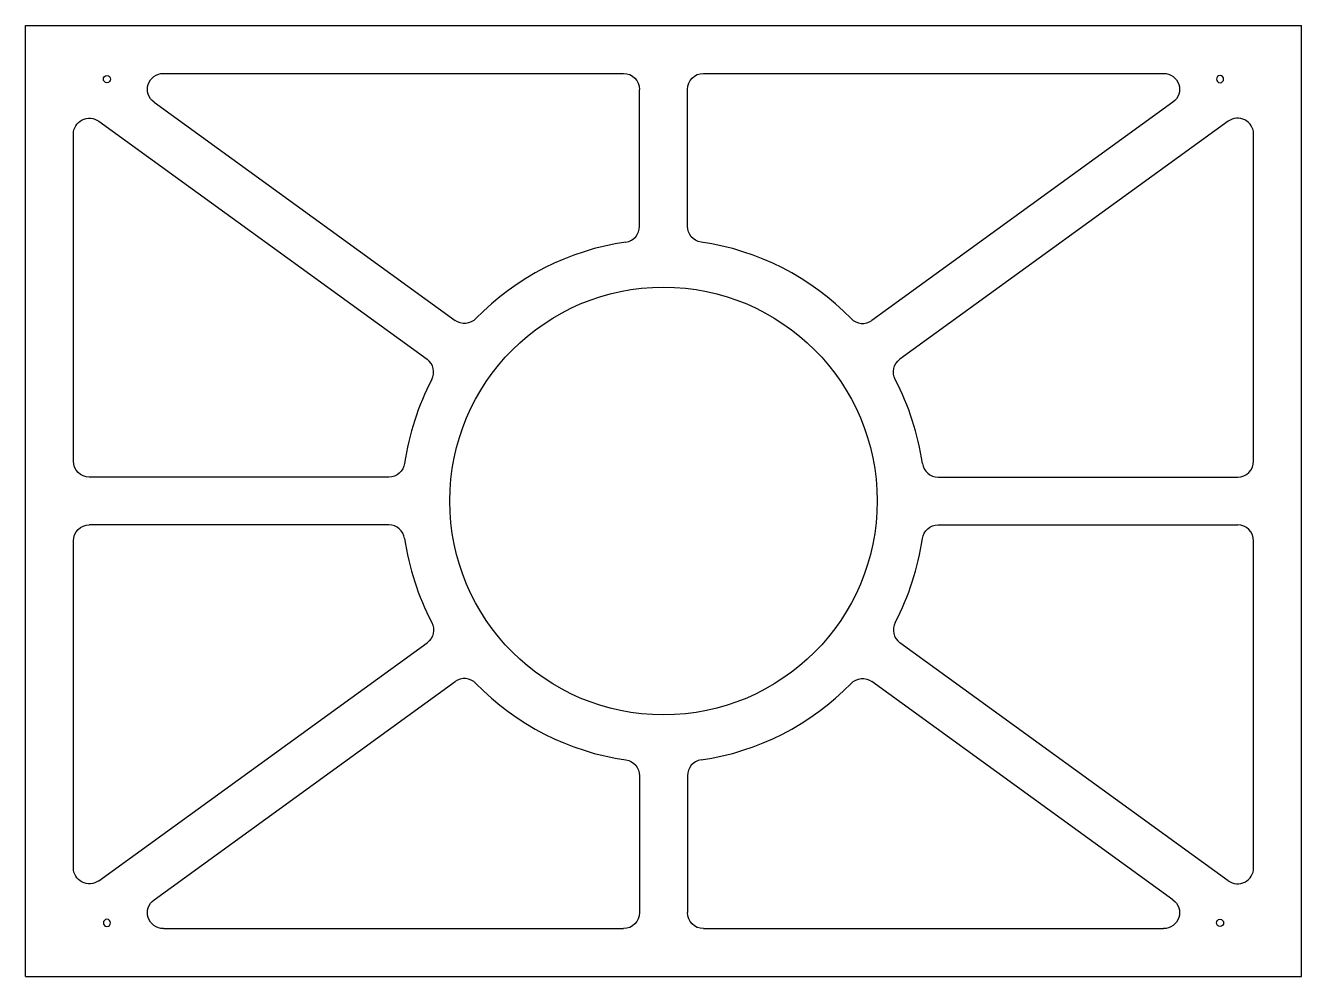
# Model space of a CAD drawing. Extents: x -77 to 83, y -60 to 59.
import ezdxf

# ---------------------------------------------------------------- set-up
doc = ezdxf.new("R2010")
doc.units = 0
doc.layers.get('0').update_dxf_attribs({"linetype": 'CONTINUOUS'})

msp = doc.modelspace()

# ---------------------------------------------------------------- linework, layer by layer
at = {"color": 3, "linetype": 'CONTINUOUS'}
for p, q in [((-76.510345, 58.753899), (83.489655, 58.753899)), ((-76.510345, -60.446101), (-76.510345, 58.753899)), ((83.489655, -60.446101), (83.489655, 58.753899)), ((-59.225583, 52.753899), (-1.510345, 52.753899)), ((8.489655, 52.753899), (66.204894, 52.753899)), ((0.489655, 33.59283), (0.489655, 50.753899)), ((6.489655, 33.59283), (6.489655, 50.753899)), ((-60.398801, 49.134158), (-22.64159, 21.785691)), ((67.378111, 49.134158), (29.6209, 21.785691)), ((-67.337127, 46.751164), (-26.161243, 16.926469)), ((74.316438, 46.751164), (33.140553, 16.926469)), ((-70.510345, 4.153899), (-70.510345, 45.131423)), ((77.489655, 4.153899), (77.489655, 45.131423)), ((-30.949276, 2.153899), (-68.510345, 2.153899)), ((37.928587, 2.153899), (75.489655, 2.153899)), ((-30.949276, -3.846101), (-68.510345, -3.846101)), ((37.928587, -3.846101), (75.489655, -3.846101)), ((-70.510345, -46.823625), (-70.510345, -5.846101)), ((77.489655, -46.823625), (77.489655, -5.846101)), ((-67.337127, -48.443366), (-26.161243, -18.618671)), ((74.316438, -48.443366), (33.140553, -18.618671)), ((-60.398801, -50.82636), (-22.64159, -23.477894)), ((67.378111, -50.82636), (29.6209, -23.477894)), ((0.489655, -35.285033), (0.489655, -52.446101)), ((6.489655, -35.285033), (6.489655, -52.446101)), ((-59.225583, -54.446101), (-1.510345, -54.446101)), ((8.489655, -54.446101), (66.204894, -54.446101)), ((-76.510345, -60.446101), (83.489655, -60.446101))]:
    msp.add_line(p, q, dxfattribs=at)
for centre, radius in [((-66.298562, 52.040219), 0.45), ((3.489655, -0.846101), 26.8), ((73.277873, -53.732422), 0.45)]:
    msp.add_circle(centre, radius, dxfattribs=at)
at = {"color": 3, "linetype": 'CONTINUOUS', "extrusion": (0, 0, -1)}
for centre in [(-73.277873, 52.040219), (66.298562, -53.732422)]:
    msp.add_circle(centre, 0.45, dxfattribs=at)
for centre, start, end in [((59.225583, 50.753899), 305.916728, 90), ((1.510345, 50.753899), 90, 180), ((-8.489655, 50.753899), 360, 90), ((-66.204894, 50.753899), 90, 234.083272), ((68.510345, 45.131423), 0, 125.916728), ((-8.489655, 33.59283), 278.260742, 0), ((21.468372, 23.405432), 224.17747, 305.916728), ((-34.313771, 15.306728), 332.344014, 54.083272), ((68.510345, 4.153899), 270, 0), ((30.949276, 4.153899), 188.260742, 270), ((68.510345, -5.846101), 0, 90), ((-37.928587, -5.846101), 8.260742, 90), ((27.33446, -16.998931), 152.344014, 234.083272), ((-28.447682, -25.097635), 44.17747, 125.916728), ((1.510345, -35.285033), 98.260742, 180), ((68.510345, -46.823625), 234.083272, 0), ((59.225583, -52.446101), 270, 54.083272), ((-66.204894, -52.446101), 125.916728, 270), ((1.510345, -52.446101), 180, 270), ((-8.489655, -52.446101), 270, 0)]:
    msp.add_arc(centre, 2, start, end, dxfattribs=at)
at = {"color": 3, "linetype": 'CONTINUOUS'}
for centre, radius, start, end in [((75.489655, 45.131423), 2, 0, 125.916728), ((-1.510345, 33.59283), 2, 278.260742, 0), ((3.489655, -0.846101), 32.8, 98.260742, 135.82253), ((3.489655, -0.846101), 32.8, 44.17747, 81.739258), ((28.447682, 23.405432), 2, 224.17747, 305.916728), ((-27.33446, 15.306728), 2, 332.344014, 54.083272), ((3.489655, -0.846101), 32.8, 152.344014, 171.739258), ((3.489655, -0.846101), 32.8, 8.260742, 27.655986), ((37.928587, 4.153899), 2, 188.260742, 270), ((75.489655, 4.153899), 2, 270, 0), ((-30.949276, -5.846101), 2, 8.260742, 90), ((75.489655, -5.846101), 2, 0, 90), ((3.489655, -0.846101), 32.8, 188.260742, 207.655986), ((3.489655, -0.846101), 32.8, 332.344014, 351.739258), ((34.313771, -16.998931), 2, 152.344014, 234.083272), ((-21.468372, -25.097635), 2, 44.17747, 125.916728), ((3.489655, -0.846101), 32.8, 224.17747, 261.739258), ((3.489655, -0.846101), 32.8, 278.260742, 315.82253), ((8.489655, -35.285033), 2, 98.260742, 180), ((75.489655, -46.823625), 2, 234.083272, 360)]:
    msp.add_arc(centre, radius, start, end, dxfattribs=at)

doc.saveas('drawing.dxf')
